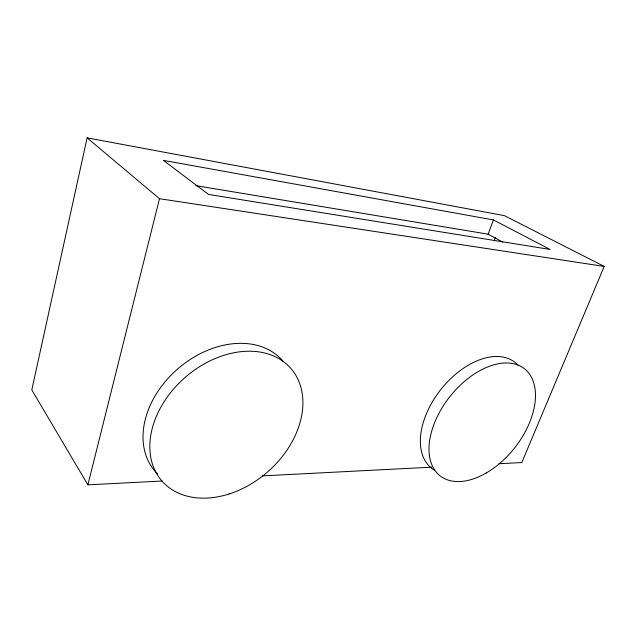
<?xml version="1.0" encoding="UTF-8"?>
<svg xmlns="http://www.w3.org/2000/svg" width="636" height="636" viewBox="0 0 636 636"><rect width="100%" height="100%" fill="white"/><g stroke="black" fill="none" stroke-linecap="round" stroke-linejoin="round"><path stroke-width="0.95" d="M499.029 463.724L521.814 462.555L604.2 266.428L504.459 215.66L87.116 137.853L31.8 389.9L87.879 484.839L162.188 481.023M87.879 484.839L159.485 198.694L87.116 137.853M195.793 185.633L488.122 234.183L493.441 219.937L550.076 249.447L208.513 194.433L163.373 160.375L493.441 219.937M494.275 240.336L495.325 237.554M262.247 475.887L431.661 467.182M159.485 198.694L604.2 266.428M488.122 234.183L502.758 242.117M434.42 470.147A67.392 41.412 -51.7 0 1 441.01 389.304A67.392 41.412 -51.7 0 1 517.935 365.056M157.529 473.892A84.389 62.535 -40.8 0 1 176.291 370.16A84.389 62.535 -40.8 0 1 282.972 361.145M486.206 473.001A68.155 41.3 -51.7 0 0 526.218 370.295A68.155 41.3 -51.7 0 0 434.277 423.504A68.155 41.3 -51.7 0 0 486.206 473.001M228.992 494.013A85.582 62.718 -41.1 0 0 291.312 368.967A85.582 62.718 -41.1 0 0 158.801 411.102A85.582 62.718 -41.1 0 0 228.992 494.013"/></g></svg>
